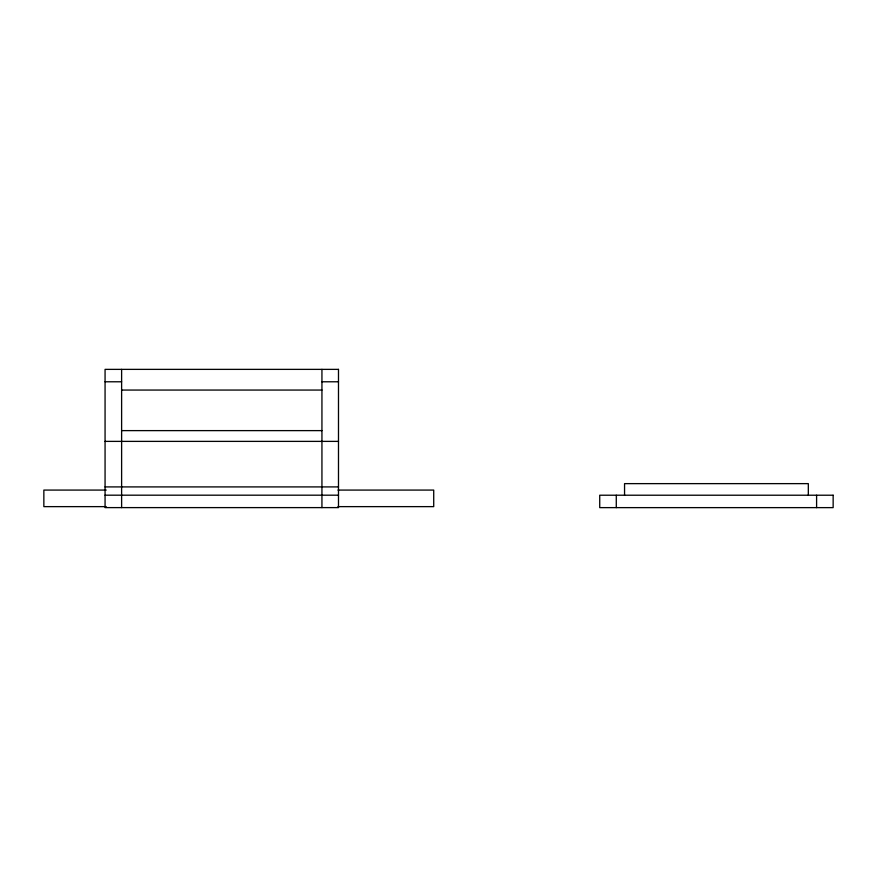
<?xml version="1.0" encoding="UTF-8"?>
<svg xmlns="http://www.w3.org/2000/svg" width="877" height="877" viewBox="0 0 877 877"><rect width="100%" height="100%" fill="white"/><g stroke="black" fill="none" stroke-linecap="round" stroke-linejoin="round"><path stroke-width="1.32" d="M105.065 381.78L121.618 381.78M321.936 381.78L338.489 381.78M121.618 390.057L321.936 390.057M121.618 430.618L321.936 430.618M105.065 441.383L338.489 441.383M105.065 486.91L338.489 486.91M106.227 490.079L43.85 490.079L43.85 506.632L106.227 506.632M337.963 490.079L433.72 490.079L433.72 506.632L337.963 506.632M105.065 495.187L338.489 495.187M816.597 495.22L816.597 507.63M808.32 495.22L808.32 483.633L624.556 483.633L624.556 495.22M616.279 495.22L616.279 507.63M321.936 369.37L321.936 507.608M121.618 369.37L121.618 507.608M338.489 369.37L105.065 369.37L105.065 507.608L338.489 507.608L338.489 369.37M833.15 495.22L599.725 495.22L599.725 507.63L833.15 507.63L833.15 495.22"/></g></svg>
